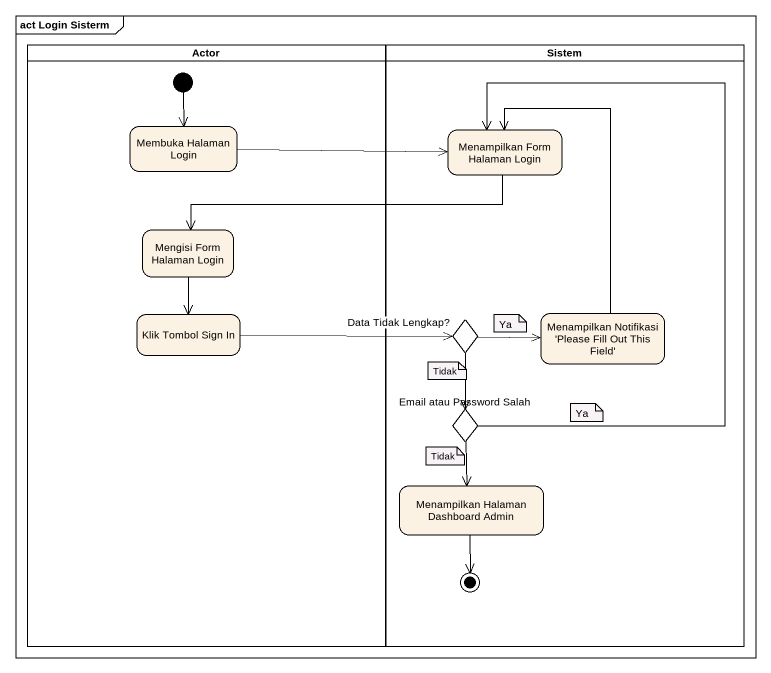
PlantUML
@startuml
mainframe act Login Sisterm
hide empty description
state "Actor" as Actor_ <<partition>> {
  state "Membuka Halaman Login" as Membuka_Halaman_Login
  state "Mengisi Form Halaman Login" as Mengisi_Form_Halaman_Login
  state "Klik Tombol Sign In" as Klik_Tombol_Sign_In
  [*] --> Membuka_Halaman_Login
}
state Sistem <<partition>> {
  state "Menampilkan Form Halaman Login" as Menampilkan_Form_Halaman
  state "Data Tidak Lengkap?" as Data_Tidak_Lengkap <<choice>>
  state "Menampilkan Notifikasi 'Please Fill Out This Field'" as Menampilkan_Notifikasi
  state "Email atau Password Salah" as Email_atau_Password_Salah <<choice>>
  state "Menampilkan Halaman Dashboard Admin" as Menampilkan_Halaman
  Menampilkan_Halaman --> [*]
}
Membuka_Halaman_Login -right-> Menampilkan_Form_Halaman
Menampilkan_Form_Halaman -left-> Mengisi_Form_Halaman_Login
Mengisi_Form_Halaman_Login --> Klik_Tombol_Sign_In
Klik_Tombol_Sign_In -right-> Data_Tidak_Lengkap
Data_Tidak_Lengkap -right-> Menampilkan_Notifikasi
Data_Tidak_Lengkap --> Email_atau_Password_Salah
Menampilkan_Notifikasi -up-> Menampilkan_Form_Halaman
Email_atau_Password_Salah -up-> Menampilkan_Form_Halaman
Email_atau_Password_Salah --> Menampilkan_Halaman
note as N1
  Ya
end note
note as N2
  Tidak
end note
note as N3
  Ya
end note
note as N4
  Tidak
end note
@enduml
